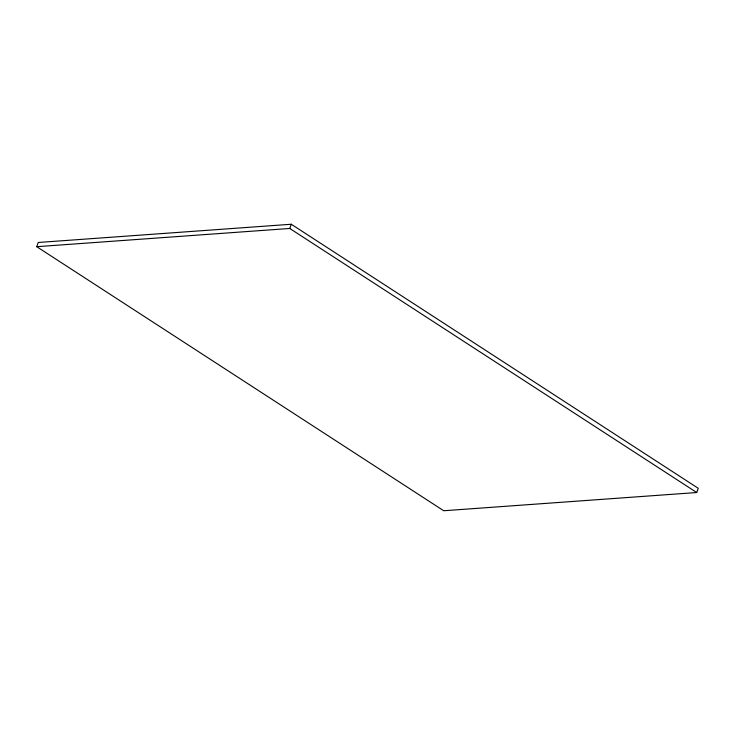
<?xml version="1.0" encoding="UTF-8"?>
<svg xmlns="http://www.w3.org/2000/svg" width="735" height="735" viewBox="0 0 735 735"><rect width="100%" height="100%" fill="white"/><g stroke="black" fill="none" stroke-linecap="round" stroke-linejoin="round"><path stroke-width="1.1" d="M36.75 246.694L38.266 242.477L291.281 224.249L698.25 488.306L696.734 492.524L443.719 510.751L36.75 246.694L289.765 228.466L696.734 492.524M289.765 228.466L291.281 224.249"/></g></svg>
